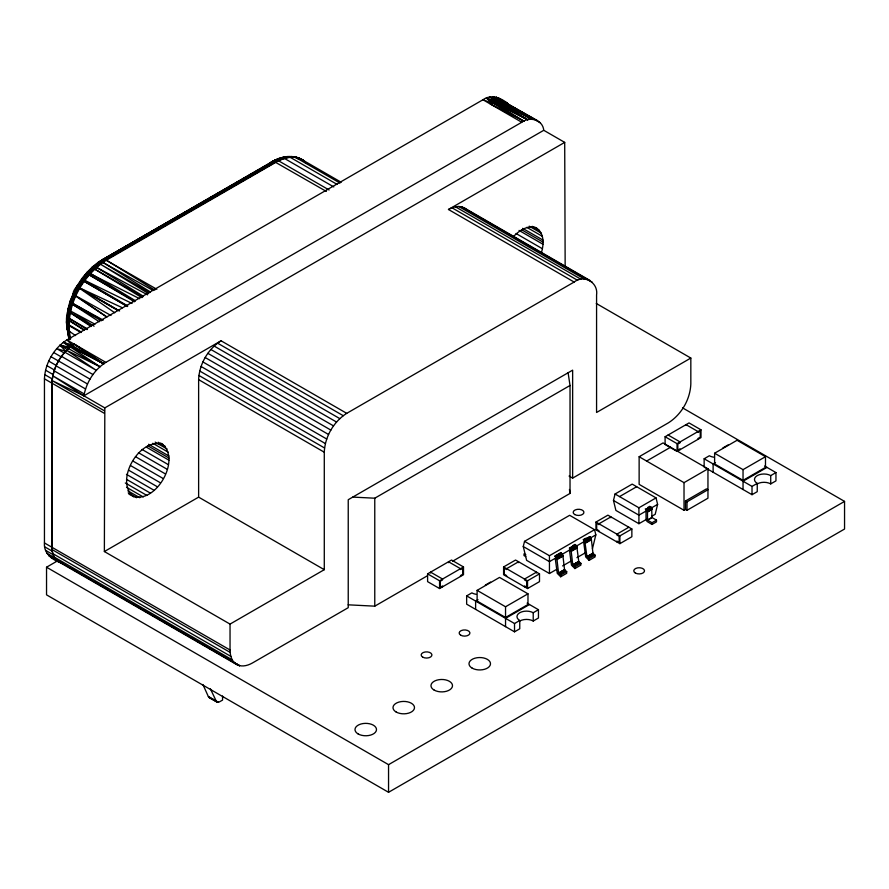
<?xml version="1.0" encoding="UTF-8"?>
<svg xmlns="http://www.w3.org/2000/svg" width="889" height="889" viewBox="0 0 889 889"><rect width="100%" height="100%" fill="white"/><g stroke="black" fill="none" stroke-linecap="round" stroke-linejoin="round"><path stroke-width="1.33" d="M594.563 529.677L569.649 515.298L524.532 541.345L523.265 546.524L526.632 560.348L549.446 573.516L549.446 555.725L594.563 529.677L595.83 534.867L592.463 548.68M128.805 493.962C152.908 510.297 183.99 458.313 160.72 443.089M541.168 253.332C544.112 244.642 544.657 231.585 534.745 227.151M69.053 339.442C67.331 329.408 64.341 317.829 68.82 308.316M67.131 325.985L67.031 319.796L67.164 329.197L67.175 316.017M75.565 335.575L67.475 330.041L67.131 317.273M66.508 321.451L67.831 330.575C65.819 302.682 81.466 274.423 104.802 259.488L273.779 161.542L100.957 261.033L100.624 261.911M281.491 158.331L279.335 158.775C287.169 154.63 297.382 156.497 304.549 161.176C296.248 154.453 284.369 157.386 275.89 162.287L106.391 260.155C81.255 276.435 63.808 308.65 70.675 338.82M346.732 413.341C333.642 421.63 324.918 436.721 324.285 452.212L324.285 569.682L230.04 624.1L104.369 551.536L104.824 407.895L221.061 340.787L346.732 413.341L574.138 282.046C584.04 274.145 598.475 282.469 596.575 295.004L596.575 412.474L690.831 358.056L690.831 383.97C690.186 399.45 681.474 414.552 668.384 422.842L572.638 478.126L569.071 476.06M48.739 555.703L61.185 562.893C52.318 560.048 43.45 553.258 44.45 542.946L44.45 378.836C45.083 363.345 53.796 348.255 66.886 339.965L482.949 99.757C491.373 93.734 501.685 98.012 508.586 104.269L496.14 97.09L502.152 101.124L506.297 102.502M565.16 267.545L564.704 142.384L543.757 130.294C542.723 119.537 529.644 116.281 521.776 122.26L105.869 362.379L74.443 344.243C61.197 352.388 52.64 367.713 51.929 383.148L51.929 547.268C51.951 552.702 53.584 558.792 58.507 561.792M324.285 569.682L198.625 497.129L198.625 379.647C199.258 364.168 207.97 349.077 221.061 340.787M67.475 330.041L66.642 320.607L68.964 339.942M92 269.2L92.734 266.633L95.956 267.078L147.596 294.837M99.279 321.74L70.509 302.993L69.953 301.571L73.198 293.703L74.298 293.781M84.244 330.364L67.164 319.029L68.053 309.972M67.164 319.029C69.831 295.148 83.377 272.19 103.824 259.344L98.779 261.866L92.278 267.011M66.797 316.74L66.786 318.262M91.445 325.852L69.775 312.439L67.92 310.494L67.875 309.283M104.824 407.895L83.877 395.805C86.377 382.392 94.19 369.657 105.869 362.379M647.059 519.009L638.913 523.71L615.899 510.419L613.477 500.485L615.055 494.006L632.179 484.116L656.038 497.896L657.616 504.374L655.193 514.309L651.704 516.32M67.775 309.872L69.953 301.571M68.231 308.761L70.787 301.015M67.92 310.494L73.231 294.392L82.055 279.102L127.76 305.96M64.886 352.222L96.312 370.357L66.675 350.322L99.946 366.713L70.42 346.988L103.757 363.712L74.376 344.276C61.208 352.455 52.729 367.746 52.007 383.103L52.007 547.224C52.029 552.669 53.673 558.725 58.574 561.748L236.607 664.539C241.686 667.272 247.753 665.672 252.476 662.961L348.232 607.687L348.232 499.718L572.638 370.157L572.638 478.126M97.501 263.911L99.512 261.588L102.302 262.077L153.252 290.559M91.911 268.322L86.577 273.679L86.644 272.679L92.734 266.633M69.898 301.982L76.843 286.28L81.444 279.157L87.478 272.345L139.684 298.726M71.264 299.793L73.165 294.904M106.724 317.017L75.787 296.17C67.542 293.292 81.41 282.813 82.055 279.102M274.056 161.598C278.501 156.408 286.925 157.186 293.114 156.864L286.458 157.42L279.357 159.776L104.813 259.488L156.864 289.292M333.786 186.923L284.513 158.475L281.735 158.809L280.068 160.253L277.224 159.364L100.957 261.033L102.135 259.744M70.042 339.576C63.252 309.083 80.232 276.323 105.824 259.855L279.357 159.776M86.966 272.423L81.644 279.057M81.655 279.813L87.478 272.345L99.512 261.588M86.511 273.101L97.768 263.044M513.842 236.185C519.587 230.284 528.833 224.084 537.134 228.54M100.979 260.999L277.224 159.364L101.468 260.288L271.934 161.765M283.635 157.875L285.713 156.797L292.337 156.62L290.203 157.309L286.469 156.664M98.19 262.355L102.924 259.432M102.302 262.077L105.824 259.855M104.813 259.488L277.924 159.387L287.236 156.664L280.557 157.975M288.769 157.031L284.869 158.398L282.669 157.631L271.434 162.054L281.935 157.62M101.468 260.288L276.568 159.464L271.656 161.876L270.478 163.132L278.813 159.342M104.469 410.84L52.107 380.614L83.877 395.805L543.757 130.294M574.138 282.046L448.467 209.493L564.704 142.384M682.552 407.862L844.55 501.396L844.55 529.033L388.549 792.299L46.539 594.852L46.539 567.215L58.541 560.281M104.369 551.536L198.625 497.129M352.755 497.095L374.769 498.207L570.027 385.482L568.104 372.769M427.598 573.861L451.534 560.037L463.502 566.949L463.502 574.727L439.566 588.54L427.598 581.639L427.598 573.861L439.566 580.773L463.502 566.949M665.094 436.743L689.031 422.92L700.999 429.832L700.999 437.599L677.062 451.423L665.094 444.511L665.094 436.743L677.062 443.655L700.999 429.832M348.155 604.82L374.769 606.165L427.476 575.728M452.634 561.203L570.027 493.428L570.027 385.482M639.135 456.735L663.072 442.911L707.955 468.825L707.955 498.196L687.008 510.286L685.519 509.43L684.019 510.286L639.135 484.372L639.135 456.735L684.019 482.649L707.955 468.825M646.614 461.058L670.562 447.234M619.544 496.595L636.668 486.716M503.596 566.949L515.564 560.037L539.501 573.861L539.501 581.639L527.533 588.54L503.596 574.727L503.596 566.949L527.533 580.773L539.501 573.861M519.754 621.022A9.523 5.501 0 0 1 533.222 621.022L538.456 617.999L538.456 609.71L533.222 612.732A9.523 5.501 0 0 0 519.754 612.732A9.523 5.501 0 0 0 519.754 620.5L519.754 628.801L514.52 631.823L466.647 604.176L466.647 595.886L471.881 592.863A9.523 5.501 0 0 0 476.148 594.285M485.338 585.084L490.584 582.062M757.25 483.905A9.523 5.501 0 0 1 770.719 483.905L775.953 480.882L775.953 472.581L770.719 475.604A9.523 5.501 0 0 0 757.25 475.604A9.523 5.501 0 0 0 757.25 483.383L757.25 491.673L752.016 494.695L704.144 467.058L704.144 458.768L709.378 455.746A9.523 5.501 0 0 0 713.645 457.168M722.846 447.967L728.08 444.945M477.115 590.363L499.551 577.406L527.977 593.819L527.977 604.52L505.541 617.477L477.115 601.064L477.115 590.363L505.541 606.765L527.977 593.819M714.612 453.234L737.059 440.277L765.485 456.69L765.485 467.403L743.037 480.36L714.612 463.947L714.612 453.234L743.037 469.648L765.485 456.69M595.952 522.065L607.92 515.153L631.857 528.977L631.857 536.745L619.889 543.657L595.952 529.833L595.952 522.065L619.889 535.878L631.857 528.977M478.015 599.686L475.615 601.064L475.615 609.365M715.512 462.569L713.122 463.947L713.122 472.237M554.78 556.081L560.77 552.625L562.915 555.692L564.548 569.749L566.682 571.583L566.682 573.316L560.692 576.772L557.259 573.338L555.225 558.236M572.583 545.802L574.983 544.424L576.817 546.568L578.761 561.537L580.895 563.382L580.895 565.104L574.905 568.56L571.471 565.137L569.438 550.024M583.206 539.667L585.607 538.289M615.055 494.006L638.913 507.786L656.038 497.896M561.126 552.858L555.136 556.314L556.925 559.148L558.603 573.349L560.692 575.039L566.682 571.583M575.339 544.657L569.349 548.113L571.138 550.947L572.816 565.148L574.905 566.838L580.895 563.382M555.481 556.614L561.47 553.158M569.693 548.413L575.683 544.957M589.896 536.745L583.562 539.912L589.896 536.745L591.341 539.279L592.974 553.336L595.097 555.169L595.097 556.903L589.118 560.359L585.684 556.925L583.651 541.823M555.814 556.97L561.804 553.514M570.027 548.757L576.016 545.301M583.906 540.201L590.218 537.1M556.114 557.359L562.104 553.903M570.327 549.146L576.316 545.702M584.24 540.556L590.529 537.489M556.581 557.514L549.446 561.637L523.265 546.524M562.526 554.091L570.86 549.28M575.616 546.535L583.94 541.723M589.885 538.301L595.83 534.867M556.381 557.781L562.37 554.325M570.594 549.58L576.583 546.124M595.097 555.169L589.118 558.625L586.984 556.792L584.806 541.368L590.796 537.912M556.614 558.225L562.604 554.78M570.827 550.024L576.817 546.568M585.04 541.823L591.029 538.367M556.792 558.692L562.781 555.236M571.005 550.48L576.994 547.024M585.218 542.279L591.207 538.823M556.925 559.148L562.915 555.692M571.138 550.947L577.128 547.491M585.351 542.735L591.341 539.279M557.003 559.592L562.993 556.136M571.216 551.391L577.205 547.935M585.429 543.179L591.418 539.723M647.536 507.619L649.781 506.33L651.637 508.052L652.004 517.454L647.514 520.054L647.492 511.686L645.292 508.919M645.947 509.297L650.437 506.708M646.214 509.486L650.704 506.886M646.481 509.719L650.97 507.119M646.736 509.997L651.215 507.397M646.959 510.308L651.448 507.708M647.092 510.442L638.913 515.164L613.477 500.485M651.77 507.741L657.616 504.374M647.148 510.642L651.637 508.052M647.303 510.986L651.793 508.397M647.425 511.342L651.915 508.752M647.492 511.686L651.981 509.097M647.514 512.02L652.004 509.43M628.856 527.244L616.888 534.156L616.888 535.022L619.133 536.311L619.133 542.357L616.888 541.068L616.888 541.923M549.446 573.516L556.614 569.382M562.593 565.926L570.96 561.103M576.928 557.647L585.295 552.825M647.548 520.132L652.082 517.587L656.493 520.132L656.493 521.865L652.004 524.454L647.059 521.487L646.047 519.509L646.025 511.153M558.536 573.049L564.515 569.593M572.749 564.848L578.728 561.392M586.962 556.636L592.941 553.18M558.559 573.205L564.548 569.749M572.772 564.993L578.761 561.537M586.984 556.792L592.974 553.336M558.603 573.349L564.593 569.893M572.816 565.148L578.806 561.692M587.029 556.936L593.019 553.491M558.748 573.661L564.648 570.049M572.961 565.448L578.861 561.848M587.173 557.247L593.074 553.636M558.837 573.794L564.815 570.338M573.049 565.593L579.028 562.137M587.262 557.381L593.241 553.936M558.937 573.927L564.915 570.471M573.149 565.726L579.128 562.27M587.362 557.514L593.341 554.058M565.026 570.594L559.048 574.05L565.137 570.694M573.261 565.837L579.239 562.381M587.473 557.636L593.452 554.18M685.519 500.963L706.466 488.872L707.955 489.728L687.008 501.829L685.519 500.963L685.519 509.43M573.372 565.937L579.35 562.481M587.585 557.736L593.563 554.28M559.281 574.227L565.26 570.771M573.494 566.015L579.472 562.559M587.707 557.814L593.685 554.358M647.592 520.176L652.004 522.732L656.493 520.132M529.477 604.52L505.541 618.344L505.541 626.634M766.974 467.403L743.037 481.227L743.037 489.517M466.647 595.886L514.52 623.522L519.754 620.5M704.144 458.768L752.016 486.405L757.25 483.383M46.539 567.215L388.549 764.662L844.55 501.396M272.456 161.565L274.312 161.62L282.669 157.631M490.428 104.069L493.428 102.591L523.888 121.148L490.428 104.069L495.673 101.768L502.152 101.124L493.139 96.701L499.018 101.09L489.883 97.023L495.673 101.768L486.461 98.046L492.195 103.135L482.949 99.757L521.776 122.26M275.946 159.676L271.656 161.876L275.379 159.998M274.868 160.431L271.001 162.398L274.423 160.965M448.467 209.493C453.179 206.793 459.269 205.159 464.336 207.926L590.007 280.48M273.345 161.476L277.924 159.387M494.384 102.213L493.428 102.591L527.699 119.759L498.118 101.235L494.384 102.213L527.699 119.759L496.273 101.613M289.169 156.875L297.126 157.486L291.548 156.497M210.371 688.808L216.627 701.921L219.05 702.066L222.561 700.11L222.561 696.009M279.913 158.32L284.291 157.397M293.859 157.231C298.304 156.72 302.616 159.642 305.627 162.62M525.855 554.758L523.999 553.847L523.999 555.581L525.766 556.57M297.393 158.575L300.76 158.864M499.907 101.068L498.118 101.235L531.322 119.204L501.629 101.113L499.907 101.068L531.322 119.204M210.882 697.932L208.393 696.654L202.892 684.486M502.452 101.224L501.629 101.113L534.678 119.515L503.263 101.379L502.452 101.224L534.678 119.515M103.835 259.344L104.802 259.488M69.131 348.021L59.952 345.232L65.786 351.211L56.707 348.666L64.186 352.989M303.794 160.809L299.96 158.609M285.713 157.175L286.458 157.42M281.002 158.553L281.735 158.809M274.312 161.62L326.363 191.435M295.526 157.12L299.126 158.475M294.692 157.109L298.26 158.464M503.263 101.379L537.645 120.682M58.574 561.748L61.541 562.915M51.017 557.481L61.53 562.593M163.12 444.478C139.562 436.621 113.87 481.149 133.694 496.918M71.731 345.988L63.386 342.309L69.998 347.31L59.952 345.232L67.442 349.555M66.664 325.307L66.553 321.774L66.786 325.941L69.242 328.541L68.442 324.596L66.631 322.307M122.371 307.761L79.943 288.069L118.293 310.472M493.062 102.735L486.461 98.046L494.806 102.046M84.877 280.424L132.05 303.46M74.443 344.243L103.757 363.712L63.386 342.309L72.609 345.377L66.886 339.965L74.376 344.276M71.131 346.432L103.757 363.712L72.331 345.577M94.967 324.196L70.753 311.128L94.101 326.185M71.376 346.254L103.757 363.712M103.213 320.118L72.92 303.516L101.779 320.162M495.34 101.891L527.699 119.759M111.014 315.495L75.932 295.881L106.802 316.851M72.542 304.494L101.546 320.751M535.478 119.982L540.134 122.671M493.139 96.701L500.618 101.013M489.883 97.023L497.362 101.335M486.461 98.046L493.94 102.368M492.462 103.013L523.888 121.148M532.222 226.328L539.401 230.473M529.199 226.184L541.168 233.096M526.81 227.34L542.368 236.33M522.632 228.34L542.979 240.086M521.51 229.684L543.057 242.119M519.043 230.429L542.979 244.253M516.031 233.507L542.368 248.709M461.658 206.826L592.285 282.246M458.657 206.437L584.317 278.99M455.401 206.759L581.073 279.313M451.979 207.782L577.65 280.346M596.275 303.471L690.831 358.056M300.349 158.687L341.209 182.267M295.526 157.386L339.998 183.056M290.203 157.309L337.075 184.379M278.613 160.831L329.086 189.979M764.584 466.025L775.953 472.581M668.084 435.01L680.052 441.922L680.052 442.789L677.818 444.078L677.818 450.134L680.052 448.834L680.052 449.701M149.763 292.659L100.501 264.244L148.507 293.592M142.818 296.882L94.756 269.145L141.962 297.659M217.549 343.132L343.221 415.685M214.127 346.054L339.798 418.608M134.95 301.26L89.3 274.912L134.495 301.76M210.871 349.488L336.542 422.042M127.494 306.361L84.255 281.402L127.371 306.527M207.87 353.344L333.542 425.898M524.532 541.345L549.446 555.725M205.192 357.534L330.864 430.087M76.943 286.336L119.604 310.972M118.204 310.65L79.754 288.447L114.737 312.784M202.903 361.945L328.574 434.499M201.07 366.479L326.741 439.033M199.714 371.013L325.385 443.567M198.892 375.436L324.563 447.989M198.625 379.647L324.285 452.212M87.5 328.941L69.475 318.529L87.111 329.619M80.999 331.875L68.442 324.596L68.986 325.618L81.01 332.553M527.088 603.142L538.456 609.71M68.52 348.577L99.946 366.713M61.541 356.4L92.956 374.536M53.696 352.522L61.185 356.845M58.574 360.99L90 379.125M51.017 356.711L58.507 361.034M48.739 361.123L56.218 365.446M56.085 365.857L87.5 383.992M46.895 365.657L54.373 369.98M54.14 370.846L85.555 388.982M45.55 370.191L53.029 374.513M84.222 393.949L52.795 375.814L83.877 395.805M44.728 374.613L52.207 378.936M158.209 442.266L165.387 446.411M155.175 442.122L167.143 449.034M44.45 378.836L104.369 413.341M152.786 443.278L168.343 452.268M148.607 444.278L168.954 456.024M147.496 445.622L169.032 458.057M146.218 447.056L168.954 460.191M142.018 449.445L168.343 464.647M138.417 452.69L167.143 469.27M135.461 456.657L165.387 473.926M133.194 461.202L163.12 478.482M130.483 465.525L160.409 482.794M128.605 470.17L157.331 486.761M126.46 474.348L153.986 490.25M126.516 479.338L150.452 493.162M125.305 482.983L146.852 495.417M126.516 487.283L143.273 496.962M127.849 490.817L139.817 497.729M128.216 492.873L136.595 497.718M44.45 542.946L230.04 650.003C230.062 655.46 231.707 661.516 236.607 664.539M52.107 549.602L230.14 652.393M44.728 546.846L52.207 551.158M52.795 553.603L230.829 656.382M45.55 550.324L53.029 554.636M54.14 557.025L232.173 659.805M46.895 553.302L54.373 557.614M56.085 559.77L239.574 665.705L229.973 660.127M213.027 699.176L218.361 702.254M208.393 696.654L215.871 700.976M208.715 697.187L217.727 702.299M209.137 697.598L217.138 702.177M73.12 569.316L75.521 570.705M83.899 575.561L86.3 576.939M88.689 578.328L91.089 579.717M94.679 581.795L97.079 583.184M100.668 585.262L103.057 586.651M105.458 588.04L107.847 589.429M111.447 591.507L113.836 592.896M116.237 594.285L118.626 595.663M122.226 597.752L124.616 599.13M132.994 603.987L140.184 608.154M143.774 610.232L150.963 614.388M153.353 615.777L156.953 617.855M159.342 619.244L167.721 624.1M170.121 625.489L178.5 630.334M180.9 631.723L184.49 633.801M186.89 635.191L189.279 636.58M191.68 637.969L195.269 640.047M197.658 641.436L200.058 642.825M202.459 644.203L206.048 646.292M208.437 647.67L210.837 649.059M214.427 651.137L216.827 652.526M219.216 653.915L227.595 658.771M229.995 660.16L239.574 665.705M136.373 605.72L138.773 607.12M153.175 615.488L155.575 616.888M157.975 618.277L160.376 619.677M163.976 621.767L166.376 623.156M174.777 628.045L177.178 629.434M180.778 631.534L183.178 632.924M185.579 634.324L187.979 635.713M191.58 637.802L193.98 639.202M197.58 641.291L199.981 642.691M202.37 644.081L204.77 645.481M208.37 647.57L210.771 648.97M213.171 650.359L216.772 652.448M219.172 653.848L227.573 658.727M69.153 320.773L84.499 329.919M90.467 273.456L135.384 300.715M96.523 267.378L143.418 296.27M106.391 260.155L154.808 290.103M102.868 262.377L150.541 292.048M70.309 312.772L91.011 326.507M498.818 98.179L501.107 99.957M464.336 207.926L465.858 209.104M506.219 102.546L508.719 104.524M68.453 328.174L69.553 332.108M67.608 323.896L68.686 331.508M67.142 327.419L66.919 320.029L67.186 327.274M67.664 327.863L68.12 330.541M66.997 323.118L69.342 338.876M67.364 328.752L68.942 338.164M569.438 489.483L570.027 493.428M67.864 327.674L67.997 330.808M770.719 475.604L770.719 483.905M752.016 486.405L752.016 494.695M743.037 469.648L743.037 480.36M698.009 439.333L698.009 438.466L700.254 437.177L700.254 431.121L698.009 432.421L698.009 431.554L686.041 424.653L686.041 425.509M687.008 501.829L687.008 510.286M684.019 482.649L684.019 510.286M677.062 443.655L677.062 451.423M652.004 522.732L652.004 524.454M638.913 507.786L638.913 523.71M619.889 535.878L619.889 543.657M610.91 517.742L610.91 516.876L598.942 523.788L598.942 524.654L596.697 523.354L596.697 529.399L598.942 530.7L598.942 531.566M589.118 558.625L589.118 560.359M574.905 566.838L574.905 568.56M560.692 575.039L560.692 576.772M536.512 572.994L536.512 572.138L524.543 579.039L524.543 579.906L526.788 581.206L526.788 587.251L524.543 585.951L524.543 586.818M533.222 612.732L533.222 621.022M527.533 580.773L527.533 588.54M518.554 562.637L518.554 561.77L506.586 568.682L506.586 569.538L504.341 568.249L504.341 574.294L506.586 575.583L506.586 576.45M514.52 623.522L514.52 631.823M505.541 606.765L505.541 617.477M460.513 576.45L460.513 575.583L462.747 574.294L462.747 568.249L460.513 569.538L460.513 568.682L448.534 561.77L448.534 562.637M442.555 586.818L442.555 585.951L440.311 587.251L440.311 581.206L442.555 579.906L442.555 579.039L430.587 572.138L430.587 572.994M439.566 580.773L439.566 588.54M388.549 764.662L388.549 792.299M374.769 498.207L374.769 606.165M230.04 624.1L230.04 650.003M574.75 514.553A5.378 3.1 0 0 0 583.74 513.164A5.378 3.1 0 0 0 577.161 509.364A5.378 3.1 0 0 0 574.75 514.553M422.742 657.16A5.378 3.1 0 0 0 431.743 655.771A5.378 3.1 0 0 0 425.153 651.97A5.378 3.1 0 0 0 422.742 657.16M460.746 635.224A5.378 3.1 0 0 0 469.736 633.835A5.378 3.1 0 0 0 463.158 630.034A5.378 3.1 0 0 0 460.746 635.224M635.357 573.027A5.378 3.1 0 0 0 644.347 571.627A5.378 3.1 0 0 0 637.769 567.838A5.378 3.1 0 0 0 635.357 573.027M472.148 668.128A10.746 6.201 0 0 0 490.128 665.35A10.746 6.201 0 0 0 476.971 657.749A10.746 6.201 0 0 0 472.148 668.128M434.143 690.075A10.746 6.201 0 0 0 452.134 687.286A10.746 6.201 0 0 0 438.966 679.685A10.746 6.201 0 0 0 434.143 690.075M396.15 712.011A10.746 6.201 0 0 0 414.13 709.222A10.746 6.201 0 0 0 400.961 701.632A10.746 6.201 0 0 0 396.15 712.011M358.145 733.947A10.746 6.201 0 0 0 376.125 731.169A10.746 6.201 0 0 0 362.968 723.568A10.746 6.201 0 0 0 358.145 733.947"/></g></svg>
